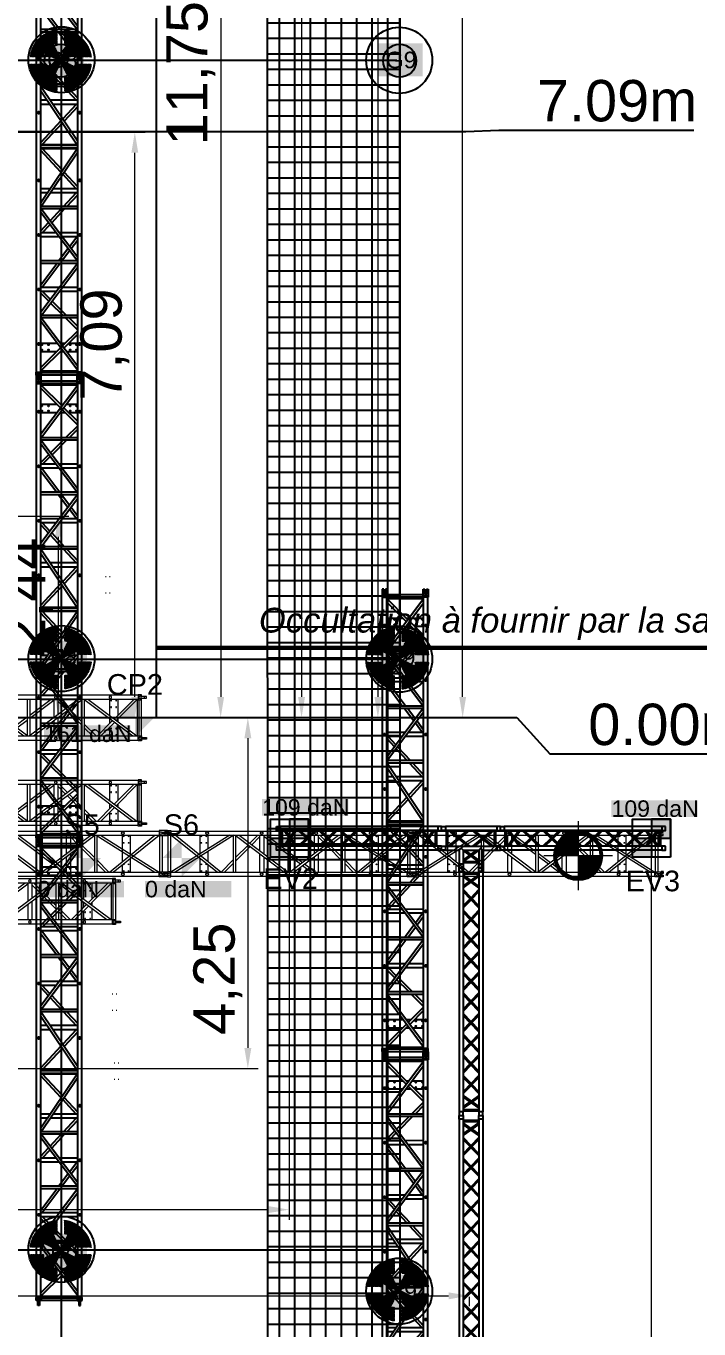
# Model space of a CAD drawing. Header units: millimetres. Extents: x -30921 to 91963, y -65754 to 26853.
# Drawn here: x 10621 to 18766, y -21787 to -6017 of the extents above; entities that cross this region are included whole.
import ezdxf
from ezdxf.enums import TextEntityAlignment as Align

# ---------------------------------------------------------------- set-up
doc = ezdxf.new("R2010")
doc.units = ezdxf.units.MM
doc.header["$LTSCALE"] = 0.1
doc.header["$MEASUREMENT"] = 0
doc.linetypes.add('AXES2', pattern=[28.575, 19.05, -3.175, 3.175, -3.175])
doc.linetypes.add('CACHE2', pattern=[4.7625, 3.175, -1.5875])
doc.layers.get('0').update_dxf_attribs({"linetype": 'CONTINUOUS'})
doc.layers.get('Defpoints').update_dxf_attribs({"linetype": 'CONTINUOUS'})
for name, color, linetype in [('BORN IN 90-Charges', 7, 'CONTINUOUS'), ("BORN IN 90-Points d'accroche", 1, 'CONTINUOUS'), ("BORN IN 90-Points d'accroche son", 1, 'CONTINUOUS'), ('BORN IN 90-Poutres', 7, 'CONTINUOUS'), ('BORN IN 90-Scène 24.40X14.64', 190, 'CACHE2'), ('LOADIST POINTS_ACCROCHES', 7, 'CONTINUOUS'), ('LOADIST POINTS_ACCROCHES_nom', 7, 'CONTINUOUS'), ('PRE RIG STACCO C500 ACIER', 7, 'CONTINUOUS'), ('SALLE PASSERELLE', 8, 'CONTINUOUS'), ('SALLE PTRES_FACE__LOINTAIN', 100, 'CONTINUOUS'), ('SALLE PTRES_JARDIN_COUR', 90, 'CONTINUOUS')]:
    doc.layers.add(name, color=color, linetype=linetype)
for name, color, linetype, lineweight in [('BORN IN 90-Cotation', 6, 'CONTINUOUS', 9), ('BORN IN 90-Occultations', 7, 'CONTINUOUS', 35), ('BORN IN 90-Textes', 4, 'CONTINUOUS', 35), ('LOADIST POINTS_DECKCHAINES', 7, 'CONTINUOUS', 0), ('PRE RIG COTATIONS', 5, 'CONTINUOUS', 0), ('PRE RIG DEPLACEMENT DE POINTS', 5, 'CONTINUOUS', 0), ('PRE RIG STACCO C300 ALU 5m Qte10', 40, 'CONTINUOUS', 0), ('PRE RIG STACCO C500 ALU 2.8m Qte18', 6, 'CONTINUOUS', 0), ('PRE RIG STACCO C500 ALU 3m Qte18', 202, 'CONTINUOUS', 0)]:
    doc.layers.add(name, color=color, linetype=linetype, lineweight=lineweight)
doc.styles.add('Arial', font='arial.ttf')
doc.styles.get("Standard").update_dxf_attribs({"font": 'ARIALUNI.TTF'})
doc.dimstyles.new('1-100', dxfattribs={"dimscale": 100, "dimtxt": 2.5, "dimasz": 2.5, "dimexe": 1.25, "dimexo": 0.625, "dimtad": 1, "dimlfac": 0.001, "dimzin": 1, "dimtxsty": 'STANDARD', "dimcen": 2.5, "dimclrd": 256, "dimclre": 256, "dimclrt": 7, "dimadec": 0, "dimazin": 0, "dimtfac": 1, "dimtmove": 0, "dimatfit": 0, "dimfxl": 1.25, "dimlwd": -1, "dimlwe": -1, "dimarcsym": 0})
doc.dimstyles.get("Standard").update_dxf_attribs({"dimtxt": 500, "dimasz": 200, "dimexe": 0.18, "dimexo": 0.0625, "dimgap": 100, "dimtad": 1, "dimtih": 1, "dimtoh": 1, "dimlfac": 0.001, "dimzin": 0, "dimdsep": 46, "dimtxsty": 'Arial', "dimcen": 0.09, "dimadec": 0, "dimazin": 0, "dimtfac": 1, "dimtofl": 0, "dimtmove": 2, "dimatfit": 3, "dimfxl": 0.18, "dimtolj": 1, "dimtzin": 0, "dimarcsym": 0})

# ---------------------------------------------------------------- blocks, each defined once
blk = doc.blocks.new('STACCO_500_CARRE_ACIER_5.60_VERT')
at = {"color": 3}
for p, q in [((-0.028, 0), (0.032, 0)), ((-0.028, 0), (0, 0)), ((-0.028, -0.02), (-0.028, 0)), ((0, 0), (0, -0.02)), ((0.032, 0), (0.032, 0.02)), ((0.032, 0.02), (0.071, 0.02)), ((0.071, 0.02), (0.071, -0.04)), ((0.071, 0.015), (5.532, 0.015)), ((5.631, 0.02), (5.532, 0.02)), ((5.532, 0.02), (5.532, -0.04)), ((5.571, -0.02), (5.571, 0)), ((5.571, 0), (5.631, 0)), ((5.6, 0.02), (5.6, 0.002)), ((5.6, 0.02), (5.6, 0)), ((5.631, 0), (5.631, 0.02)), ((0.032, -0.02), (-0.028, -0.02)), ((0.032, -0.04), (0.032, -0.02)), ((0.071, -0.04), (0.032, -0.04)), ((0.035, -0.04), (0.035, -0.477)), ((0.035, -0.04), (0.035, -0.477)), ((0.065, -0.04), (0.065, -0.477)), ((0.071, -0.035), (5.532, -0.035)), ((0.34, -0.292), (0.084, -0.035)), ((0.085, -0.04), (0.085, -0.477)), ((0.088, -0.482), (0.682, -0.035)), ((0.364, -0.274), (0.126, -0.035)), ((0.138, -0.482), (0.732, -0.035)), ((0.32, -0.035), (0.32, -0.23)), ((0.42, -0.035), (0.42, -0.232)), ((0.725, -0.482), (0.725, -0.04)), ((0.748, -0.035), (1.342, -0.482)), ((0.755, -0.482), (0.755, -0.04)), ((0.755, -0.305), (0.906, -0.154)), ((0.798, -0.035), (1.392, -0.482)), ((0.927, -0.132), (1.024, -0.035)), ((0.951, -0.15), (1.046, -0.056)), ((1.046, -0.222), (1.046, -0.035)), ((1.094, -0.258), (1.094, -0.035)), ((1.094, -0.047), (1.385, -0.266)), ((1.128, -0.035), (1.385, -0.228)), ((1.385, -0.477), (1.385, -0.035)), ((1.408, -0.482), (2.002, -0.035)), ((1.415, -0.477), (1.415, -0.035)), ((1.458, -0.482), (2.052, -0.035)), ((1.706, -0.258), (1.706, -0.035)), ((1.754, -0.222), (1.754, -0.035)), ((1.754, -0.053), (1.854, -0.146)), ((1.779, -0.035), (1.879, -0.128)), ((1.901, -0.148), (2.045, -0.282)), ((2.045, -0.482), (2.045, -0.04)), ((2.07, -0.035), (2.736, -0.482)), ((2.075, -0.482), (2.075, -0.038)), ((2.124, -0.035), (2.79, -0.482)), ((2.24, -0.113), (2.24, -0.035)), ((2.24, -0.482), (2.24, -0.149)), ((2.29, -0.146), (2.29, -0.035)), ((2.488, -0.279), (2.751, -0.035)), ((2.514, -0.297), (2.776, -0.053)), ((2.776, -0.035), (2.776, -0.473)), ((2.785, -0.035), (2.785, -0.479)), ((3.476, -0.035), (2.81, -0.482)), ((2.815, -0.035), (2.815, -0.479)), ((2.824, -0.035), (2.824, -0.473)), ((3.086, -0.297), (2.824, -0.053)), ((3.112, -0.279), (2.849, -0.035)), ((3.53, -0.035), (2.864, -0.482)), ((3.31, -0.146), (3.31, -0.035)), ((3.36, -0.113), (3.36, -0.035)), ((3.36, -0.482), (3.36, -0.149)), ((3.525, -0.482), (3.525, -0.038)), ((4.142, -0.482), (3.548, -0.035)), ((3.555, -0.482), (3.555, -0.04)), ((3.699, -0.148), (3.555, -0.282)), ((4.192, -0.482), (3.598, -0.035)), ((3.821, -0.035), (3.721, -0.128)), ((3.846, -0.053), (3.746, -0.146)), ((3.846, -0.222), (3.846, -0.035)), ((3.894, -0.258), (3.894, -0.035)), ((4.185, -0.477), (4.185, -0.035)), ((4.802, -0.035), (4.208, -0.482)), ((4.472, -0.035), (4.215, -0.228)), ((4.215, -0.477), (4.215, -0.035)), ((4.506, -0.047), (4.215, -0.266)), ((4.852, -0.035), (4.258, -0.482)), ((4.506, -0.258), (4.506, -0.035)), ((4.554, -0.222), (4.554, -0.035)), ((4.649, -0.15), (4.554, -0.056)), ((4.673, -0.132), (4.576, -0.035)), ((4.845, -0.305), (4.694, -0.154)), ((4.845, -0.482), (4.845, -0.04)), ((5.462, -0.482), (4.868, -0.035)), ((4.875, -0.482), (4.875, -0.04)), ((5.512, -0.482), (4.918, -0.035)), ((5.18, -0.035), (5.18, -0.232)), ((5.236, -0.274), (5.474, -0.035)), ((5.26, -0.292), (5.516, -0.035)), ((5.28, -0.035), (5.28, -0.23)), ((5.515, -0.04), (5.515, -0.477)), ((5.532, -0.04), (5.631, -0.04)), ((5.535, -0.04), (5.535, -0.477)), ((5.565, -0.04), (5.565, -0.477)), ((5.571, -0.02), (5.631, -0.02)), ((5.6, -0.02), (5.6, -0.04)), ((5.6, -0.022), (5.6, -0.04)), ((5.631, -0.04), (5.631, -0.02)), ((0.32, -0.272), (0.32, -0.307)), ((0.529, -0.482), (0.361, -0.314)), ((0.571, -0.482), (0.386, -0.296)), ((0.42, -0.27), (0.42, -0.33)), ((0.755, -0.348), (0.93, -0.172)), ((1.046, -0.482), (1.045, -0.258)), ((1.094, -0.482), (1.094, -0.295)), ((1.415, -0.251), (1.565, -0.364)), ((1.415, -0.289), (1.54, -0.383)), ((1.706, -0.482), (1.706, -0.295)), ((1.754, -0.482), (1.755, -0.258)), ((1.877, -0.167), (2.045, -0.323)), ((2.075, -0.31), (2.24, -0.463)), ((2.29, -0.482), (2.29, -0.183)), ((2.29, -0.463), (2.465, -0.3)), ((3.31, -0.463), (3.135, -0.3)), ((3.31, -0.482), (3.31, -0.183)), ((3.525, -0.31), (3.36, -0.463)), ((3.723, -0.167), (3.555, -0.323)), ((3.846, -0.482), (3.845, -0.258)), ((3.894, -0.482), (3.894, -0.295)), ((4.185, -0.251), (4.035, -0.364)), ((4.185, -0.289), (4.06, -0.383)), ((4.506, -0.482), (4.506, -0.295)), ((4.554, -0.482), (4.555, -0.258)), ((4.845, -0.348), (4.67, -0.172)), ((5.029, -0.482), (5.214, -0.296)), ((5.071, -0.482), (5.239, -0.314)), ((5.18, -0.27), (5.18, -0.33)), ((5.28, -0.272), (5.28, -0.307)), ((0.32, -0.345), (0.32, -0.482)), ((0.42, -0.373), (0.42, -0.482)), ((0.579, -0.482), (0.725, -0.335)), ((0.621, -0.482), (0.725, -0.378)), ((1.565, -0.402), (1.672, -0.482)), ((1.59, -0.383), (1.706, -0.47)), ((2.075, -0.351), (2.216, -0.482)), ((2.314, -0.482), (2.491, -0.318)), ((3.286, -0.482), (3.109, -0.318)), ((3.525, -0.351), (3.384, -0.482)), ((4.01, -0.383), (3.894, -0.47)), ((4.035, -0.402), (3.928, -0.482)), ((5.021, -0.482), (4.875, -0.335)), ((4.979, -0.482), (4.875, -0.378)), ((5.18, -0.373), (5.18, -0.482)), ((5.28, -0.345), (5.28, -0.482)), ((0.032, -0.497), (-0.028, -0.497)), ((-0.028, -0.497), (-0.028, -0.517)), ((-0.028, -0.517), (0.032, -0.517)), ((-0.028, -0.517), (0, -0.517)), ((0, -0.517), (0, -0.497)), ((0.071, -0.477), (0.032, -0.477)), ((0.032, -0.477), (0.032, -0.497)), ((0.032, -0.517), (0.032, -0.537)), ((0.032, -0.537), (0.071, -0.537)), ((0.071, -0.537), (0.071, -0.477)), ((0.071, -0.482), (5.532, -0.482)), ((0.071, -0.532), (5.532, -0.532)), ((5.532, -0.537), (5.532, -0.477)), ((5.532, -0.477), (5.631, -0.477)), ((5.631, -0.537), (5.532, -0.537)), ((5.571, -0.497), (5.571, -0.517)), ((5.571, -0.497), (5.631, -0.497)), ((5.571, -0.517), (5.631, -0.517)), ((5.6, -0.495), (5.6, -0.477)), ((5.6, -0.497), (5.6, -0.477)), ((5.6, -0.537), (5.6, -0.517)), ((5.6, -0.537), (5.6, -0.519)), ((5.631, -0.477), (5.631, -0.497)), ((5.631, -0.517), (5.631, -0.537))]:
    blk.add_line(p, q, dxfattribs=at)
at = {"color": 3, "linetype": 'CACHE2'}
for centre in [(0.05, -0.01), (0.41, -0.01), (1.07, -0.01), (1.73, -0.01), (2.39, -0.01), (3.21, -0.01), (3.87, -0.01), (4.53, -0.01), (5.19, -0.01), (5.55, -0.01), (0.05, -0.507), (0.41, -0.507), (1.07, -0.507), (1.73, -0.507), (2.39, -0.507), (3.21, -0.507), (3.87, -0.507), (4.53, -0.507), (5.19, -0.507), (5.55, -0.507)]:
    blk.add_circle(centre, 0.0135, dxfattribs=at)
at = {"color": 3}
for centre in [(0.34, -0.048), (0.34, -0.129), (0.4, -0.048), (0.4, -0.129), (5.2, -0.048), (5.2, -0.129), (5.26, -0.048), (5.26, -0.129), (0.34, -0.389), (0.34, -0.468), (0.4, -0.389), (0.4, -0.468), (5.2, -0.389), (5.2, -0.468), (5.26, -0.389), (5.26, -0.468)]:
    blk.add_circle(centre, 0.005, dxfattribs=at)
blk = doc.blocks.new("POINT D'ACCROCHE LAMELLE LE MANS")
at = {"linetype": 'Continuous', "transparency": 33554457}
h = blk.add_hatch(dxfattribs=at)
h.set_pattern_fill('ANSI31', color=256, scale=25)
h.paths.add_polyline_path([(89, 204), (0, 25), (-89, 204), (-44, 204), (-44, 372, 0.346764), (-372, 44), (-204, 44), (-204, 89), (-25, 0), (-204, -89), (-204, -44), (-372, -44, 0.346764), (-44, -372), (-44, -204), (-89, -204), (0, -25), (89, -204), (44, -204), (44, -372, 0.346764), (372, -44), (204, -44), (204, -89), (25, 0), (204, 89), (204, 44), (372, 44, 0.346764), (44, 372), (44, 204)])
h.paths.add_polyline_path([(-2, 0, -1), (2, 0, -1)], flags=16)
blk = doc.blocks.new('*D50')
at = {"layer": 'BORN IN 90-Cotation', "transparency": 16777216}
for p, q in [((62, 2439), (11139, 2439)), ((11014, 250), (11014, 2189)), ((62, 0), (11139, 0))]:
    blk.add_line(p, q, dxfattribs=at)
for points in [[(11055, 2189), (10972, 2189), (11014, 2439)], [(10972, 250), (11055, 250), (11014, 0)]]:
    blk.add_solid(points, dxfattribs=at)
at = {"layer": 'Defpoints', "color": 0, "transparency": 16777216}
for p in [(0, 2439), (11014, 2439), (0, 0)]:
    blk.add_point(p, dxfattribs=at)
at = {"layer": 'BORN IN 90-Cotation', "color": 7, "transparency": 16777216, "insert": (10651, 1500), "char_height": 500, "attachment_point": 5, "rotation": 90}
blk.add_mtext('2,44', dxfattribs=at)
blk = doc.blocks.new('*D51')
at = {"layer": 'BORN IN 90-Cotation', "transparency": 16777216}
for p, q in [((5154, 7087), (12063, 7087)), ((11938, 250), (11938, 6837)), ((125, 0), (12063, 0))]:
    blk.add_line(p, q, dxfattribs=at)
for points in [[(11979, 6837), (11896, 6837), (11938, 7087)], [(11896, 250), (11979, 250), (11938, 0)]]:
    blk.add_solid(points, dxfattribs=at)
at = {"layer": 'Defpoints', "color": 0, "transparency": 16777216}
for p in [(5091, 7087), (11938, 7087), (62, 0)]:
    blk.add_point(p, dxfattribs=at)
at = {"layer": 'BORN IN 90-Cotation', "color": 7, "transparency": 16777216, "insert": (11575, 4515), "char_height": 500, "attachment_point": 5, "rotation": 90}
blk.add_mtext('7,09', dxfattribs=at)
blk = doc.blocks.new('*D52')
at = {"layer": 'BORN IN 90-Cotation', "transparency": 16777216}
for p, q in [((62, 11754), (13102, 11754)), ((12977, 11504), (12977, 250)), ((62, 0), (13102, 0))]:
    blk.add_line(p, q, dxfattribs=at)
for points in [[(13019, 11504), (12936, 11504), (12977, 11754)], [(12936, 250), (13019, 250), (12977, 0)]]:
    blk.add_solid(points, dxfattribs=at)
at = {"layer": 'Defpoints', "color": 0, "transparency": 16777216}
for p in [(0, 11754), (0, 0), (12977, 0)]:
    blk.add_point(p, dxfattribs=at)
at = {"layer": 'BORN IN 90-Cotation', "color": 7, "transparency": 16777216, "insert": (12614, 7800), "char_height": 500, "attachment_point": 5, "rotation": 90}
blk.add_mtext('11,75', dxfattribs=at)
blk = doc.blocks.new('*D53')
at = {"layer": 'BORN IN 90-Cotation', "transparency": 16777216}
for p, q in [((9410, 13298), (14081, 13298)), ((13956, 13048), (13956, 250)), ((62, 0), (14081, 0))]:
    blk.add_line(p, q, dxfattribs=at)
for points in [[(13998, 13048), (13914, 13048), (13956, 13298)], [(13914, 250), (13998, 250), (13956, 0)]]:
    blk.add_solid(points, dxfattribs=at)
at = {"layer": 'Defpoints', "color": 0, "transparency": 16777216}
for p in [(9347, 13298), (0, 0), (13956, 0)]:
    blk.add_point(p, dxfattribs=at)
at = {"layer": 'BORN IN 90-Cotation', "color": 7, "transparency": 16777216, "insert": (13593, 9587), "char_height": 500, "attachment_point": 5, "rotation": 90}
blk.add_mtext('13,30', dxfattribs=at)
blk = doc.blocks.new('*D54')
at = {"layer": 'BORN IN 90-Cotation', "transparency": 16777216}
for p, q in [((-2056, 14605), (15005, 14605)), ((14880, 14355), (14880, 250)), ((62, 0), (15005, 0))]:
    blk.add_line(p, q, dxfattribs=at)
for points in [[(14922, 14355), (14838, 14355), (14880, 14605)], [(14838, 250), (14922, 250), (14880, 0)]]:
    blk.add_solid(points, dxfattribs=at)
at = {"layer": 'Defpoints', "color": 0, "transparency": 16777216}
for p in [(-2119, 14605), (0, 0), (14880, 0)]:
    blk.add_point(p, dxfattribs=at)
at = {"layer": 'BORN IN 90-Cotation', "color": 7, "transparency": 16777216, "insert": (14517, 11803), "char_height": 500, "attachment_point": 5, "rotation": 90}
blk.add_mtext('14,60', dxfattribs=at)
blk = doc.blocks.new('*D55')
at = {"layer": 'BORN IN 90-Cotation', "transparency": 16777216}
for p, q in [((-2412, 15249), (16031, 15249)), ((15906, 250), (15906, 14999)), ((62, 0), (16031, 0))]:
    blk.add_line(p, q, dxfattribs=at)
for points in [[(15948, 14999), (15865, 14999), (15906, 15249)], [(15865, 250), (15948, 250), (15906, 0)]]:
    blk.add_solid(points, dxfattribs=at)
at = {"layer": 'Defpoints', "color": 0, "transparency": 16777216}
for p in [(-2474, 15249), (15906, 15249), (0, 0)]:
    blk.add_point(p, dxfattribs=at)
at = {"layer": 'BORN IN 90-Cotation', "color": 7, "transparency": 16777216, "insert": (15543, 13924), "char_height": 500, "attachment_point": 5, "rotation": 90}
blk.add_mtext('15,25', dxfattribs=at)
blk = doc.blocks.new('*D56')
at = {"layer": 'BORN IN 90-Cotation', "transparency": 16777216}
for p, q in [((12066, 0), (13431, 0)), ((13306, -250), (13306, -3998)), ((-3118, -4248), (13431, -4248))]:
    blk.add_line(p, q, dxfattribs=at)
for points in [[(13348, -250), (13264, -250), (13306, 0)], [(13264, -3998), (13348, -3998), (13306, -4248)]]:
    blk.add_solid(points, dxfattribs=at)
at = {"layer": 'Defpoints', "color": 0, "transparency": 16777216}
for p in [(12004, 0), (-3181, -4248), (13306, -4248)]:
    blk.add_point(p, dxfattribs=at)
at = {"layer": 'BORN IN 90-Cotation', "color": 7, "transparency": 16777216, "insert": (12943, -3160), "char_height": 500, "attachment_point": 5, "rotation": 90}
blk.add_mtext('4,25', dxfattribs=at)
blk = doc.blocks.new('*D62')
at = {"layer": 'BORN IN 90-Cotation', "transparency": 16777216}
for p, q in [((0, -62), (0, -7123)), ((250, -6998), (15735, -6998)), ((15985, -7009), (15985, -7123))]:
    blk.add_line(p, q, dxfattribs=at)
for points in [[(250, -6956), (250, -7040), (0, -6998)], [(15735, -7040), (15735, -6956), (15985, -6998)]]:
    blk.add_solid(points, dxfattribs=at)
at = {"layer": 'Defpoints', "color": 0, "transparency": 16777216}
for p in [(0, 0), (15985, -6947), (15985, -6998)]:
    blk.add_point(p, dxfattribs=at)
at = {"layer": 'BORN IN 90-Cotation', "color": 7, "transparency": 16777216, "insert": (7702, -6635), "char_height": 500, "attachment_point": 5}
blk.add_mtext('15,99', dxfattribs=at)
blk = doc.blocks.new('C300A - Angle 3D d')
for p, q in [((-25, 666), (-25, 45)), ((25, 666), (25, 45)), ((214, 654), (25, 654)), ((214, 638), (25, 638)), ((214, 45), (214, 666)), ((264, 500), (264, 666)), ((214, 628), (25, 398)), ((25, 628), (120, 513)), ((214, 603), (25, 373)), ((25, 603), (109, 501)), ((120, 488), (214, 373)), ((130, 501), (214, 398)), ((239, 475), (264, 500)), ((239, 475), (264, 450)), ((264, 500), (430, 500)), ((214, 108), (25, 338)), ((120, 223), (214, 338)), ((264, 450), (430, 450)), ((264, 261), (264, 450)), ((382, 261), (264, 426)), ((315, 356), (264, 285)), ((402, 261), (267, 450)), ((325, 342), (267, 261)), ((382, 450), (325, 369)), ((402, 450), (334, 356)), ((402, 450), (402, 261)), ((418, 450), (418, 261)), ((214, 83), (25, 313)), ((25, 108), (109, 210)), ((25, 83), (120, 198)), ((130, 210), (214, 313)), ((239, 236), (264, 261)), ((239, 236), (264, 211)), ((264, 261), (430, 261)), ((264, 211), (430, 211)), ((264, 45), (264, 211)), ((214, 73), (25, 73)), ((214, 57), (25, 57))]:
    blk.add_line(p, q)
for points in [[(-25, 711), (-25, 666), (25, 666), (25, 711)], [(214, 711), (214, 666), (264, 666), (264, 711)], [(475, 450), (430, 450), (430, 500), (475, 500)], [(475, 211), (430, 211), (430, 261), (475, 261)], [(-25, 0), (-25, 45), (25, 45), (25, 0)], [(214, 0), (214, 45), (264, 45), (264, 0)]]:
    blk.add_lwpolyline(points, close=True)
blk = doc.blocks.new('C300A - Poutre lg2000mm')
for p, q in [((45, 264), (1955, 264)), ((45, 214), (1955, 214)), ((57, 214), (57, 25)), ((73, 214), (73, 25)), ((222, 214), (88, 25)), ((155, 119), (88, 214)), ((242, 214), (108, 25)), ((165, 133), (108, 214)), ((462, 25), (265, 214)), ((485, 25), (288, 214)), ((462, 214), (375, 131)), ((485, 214), (387, 119)), ((712, 25), (515, 214)), ((735, 25), (538, 214)), ((712, 214), (625, 131)), ((735, 214), (637, 119)), ((962, 25), (765, 214)), ((985, 25), (788, 214)), ((962, 214), (875, 131)), ((985, 214), (887, 119)), ((1212, 25), (1015, 214)), ((1235, 25), (1038, 214)), ((1212, 214), (1125, 131)), ((1235, 214), (1137, 119)), ((1462, 25), (1265, 214)), ((1485, 25), (1288, 214)), ((1462, 214), (1375, 131)), ((1485, 214), (1387, 119)), ((1515, 25), (1712, 214)), ((1515, 214), (1613, 119)), ((1538, 25), (1735, 214)), ((1538, 214), (1625, 131)), ((1758, 214), (1892, 25)), ((1778, 214), (1912, 25)), ((1835, 133), (1892, 214)), ((1845, 119), (1912, 214)), ((1927, 214), (1927, 25)), ((1943, 214), (1943, 25)), ((45, 25), (1955, 25)), ((222, 25), (165, 106)), ((242, 25), (175, 119)), ((363, 119), (265, 25)), ((375, 108), (288, 25)), ((613, 119), (515, 25)), ((625, 108), (538, 25)), ((863, 119), (765, 25)), ((875, 108), (788, 25)), ((1113, 119), (1015, 25)), ((1125, 108), (1038, 25)), ((1363, 119), (1265, 25)), ((1375, 108), (1288, 25)), ((1625, 108), (1712, 25)), ((1637, 119), (1735, 25)), ((1758, 25), (1825, 119)), ((1778, 25), (1835, 106)), ((45, -25), (1955, -25))]:
    blk.add_line(p, q)
for points in [[(0, 214), (45, 214), (45, 264), (0, 264)], [(2000, 214), (1955, 214), (1955, 264), (2000, 264)], [(0, -25), (45, -25), (45, 25), (0, 25)], [(2000, -25), (1955, -25), (1955, 25), (2000, 25)]]:
    blk.add_lwpolyline(points, close=True)
blk = doc.blocks.new('C300A - Poutre lg3000mm')
for p, q in [((45, 264), (2955, 264)), ((45, 214), (2955, 214)), ((57, 214), (57, 25)), ((73, 214), (73, 25)), ((222, 214), (88, 25)), ((155, 119), (88, 214)), ((242, 214), (108, 25)), ((165, 133), (108, 214)), ((462, 25), (265, 214)), ((485, 25), (288, 214)), ((462, 214), (375, 131)), ((485, 214), (387, 119)), ((712, 25), (515, 214)), ((735, 25), (538, 214)), ((712, 214), (625, 131)), ((735, 214), (637, 119)), ((962, 25), (765, 214)), ((985, 25), (788, 214)), ((962, 214), (875, 131)), ((985, 214), (887, 119)), ((1212, 25), (1015, 214)), ((1235, 25), (1038, 214)), ((1212, 214), (1125, 131)), ((1235, 214), (1137, 119)), ((1462, 25), (1265, 214)), ((1485, 25), (1288, 214)), ((1462, 214), (1375, 131)), ((1485, 214), (1387, 119)), ((1712, 25), (1515, 214)), ((1735, 25), (1538, 214)), ((1712, 214), (1625, 131)), ((1735, 214), (1637, 119)), ((1962, 25), (1765, 214)), ((1985, 25), (1788, 214)), ((1962, 214), (1875, 131)), ((1985, 214), (1887, 119)), ((2212, 25), (2015, 214)), ((2235, 25), (2038, 214)), ((2212, 214), (2125, 131)), ((2235, 214), (2137, 119)), ((2462, 25), (2265, 214)), ((2485, 25), (2288, 214)), ((2462, 214), (2375, 131)), ((2485, 214), (2387, 119)), ((2515, 25), (2712, 214)), ((2515, 214), (2613, 119)), ((2538, 25), (2735, 214)), ((2538, 214), (2625, 131)), ((2758, 214), (2892, 25)), ((2778, 214), (2912, 25)), ((2835, 133), (2892, 214)), ((2845, 119), (2912, 214)), ((2927, 214), (2927, 25)), ((2943, 214), (2943, 25)), ((45, 25), (2955, 25)), ((222, 25), (165, 106)), ((242, 25), (175, 119)), ((363, 119), (265, 25)), ((375, 108), (288, 25)), ((613, 119), (515, 25)), ((625, 108), (538, 25)), ((863, 119), (765, 25)), ((875, 108), (788, 25)), ((1113, 119), (1015, 25)), ((1125, 108), (1038, 25)), ((1363, 119), (1265, 25)), ((1375, 108), (1288, 25)), ((1613, 119), (1515, 25)), ((1625, 108), (1538, 25)), ((1863, 119), (1765, 25)), ((1875, 108), (1788, 25)), ((2113, 119), (2015, 25)), ((2125, 108), (2038, 25)), ((2363, 119), (2265, 25)), ((2375, 108), (2288, 25)), ((2625, 108), (2712, 25)), ((2637, 119), (2735, 25)), ((2758, 25), (2825, 119)), ((2778, 25), (2835, 106)), ((45, -25), (2955, -25))]:
    blk.add_line(p, q)
for points in [[(0, 214), (45, 214), (45, 264), (0, 264)], [(3000, 214), (2955, 214), (2955, 264), (3000, 264)], [(0, -25), (45, -25), (45, 25), (0, 25)], [(3000, -25), (2955, -25), (2955, 25), (3000, 25)]]:
    blk.add_lwpolyline(points, close=True)
blk = doc.blocks.new('Point son V2015')
for points in [[(0, 230), (0, 0), (230, 0)], [(0, -230), (0, 0), (-230, 0)]]:
    blk.add_hatch(color=256).paths.add_polyline_path(points)
at = {"color": 7, "lineweight": 0, "flags": 8}
blk.add_attdef('NUMEROTATION', text='', height=250, dxfattribs=at).set_placement((2, 277), align=Align.CENTER)
at = {"lineweight": 0, "flags": 9}
blk.add_attdef('CHARGE', text='', height=250, dxfattribs=at).set_placement((0, -115), align=Align.CENTER)
blk = doc.blocks.new('Point video V2015')
h = blk.add_hatch(color=256)
h.paths.add_polyline_path([(230, 0), (0, 0), (0, -230), (230, -230)])
h.paths.add_polyline_path([(0, 0), (-230, 0), (-230, 230), (0, 230)])
for points in [[(-230, -230), (230, -230), (230, 230), (-230, 230)], [(0, 0), (-230, 0), (-230, 230), (0, 230)], [(230, 0), (0, 0), (0, -230), (230, -230)]]:
    blk.add_lwpolyline(points, close=True)
at = {"color": 7, "lineweight": 0, "flags": 8}
blk.add_attdef('NUMEROTATION', text='', height=250, dxfattribs=at).set_placement((2, 277), align=Align.CENTER)
at = {"lineweight": 0, "flags": 9}
blk.add_attdef('CHARGE', text='', height=250, dxfattribs=at).set_placement((0, -115), align=Align.CENTER)
blk = doc.blocks.new('*D71')
at = {"layer": 'BORN IN 90-Cotation', "transparency": 16777216}
for p, q in [((0, -1429), (0, -6080)), ((13807, -1523), (13807, -6080)), ((250, -5955), (13557, -5955))]:
    blk.add_line(p, q, dxfattribs=at)
for points in [[(250, -5913), (250, -5996), (0, -5955)], [(13557, -5996), (13557, -5913), (13807, -5955)]]:
    blk.add_solid(points, dxfattribs=at)
at = {"layer": 'Defpoints', "color": 0, "transparency": 16777216}
for p in [(0, -1366), (13807, -1461), (13807, -5955)]:
    blk.add_point(p, dxfattribs=at)
at = {"layer": 'BORN IN 90-Cotation', "color": 7, "transparency": 16777216, "insert": (2050, -5592), "char_height": 500, "attachment_point": 5}
blk.add_mtext('13,81', dxfattribs=at)
blk = doc.blocks.new('*D72')
at = {"layer": 'BORN IN 90-Cotation', "transparency": 16777216}
for p, q in [((18188, -1496), (18188, -10022)), ((0, -2549), (0, -10022)), ((250, -9897), (17938, -9897))]:
    blk.add_line(p, q, dxfattribs=at)
for points in [[(250, -9855), (250, -9939), (0, -9897)], [(17938, -9939), (17938, -9855), (18188, -9897)]]:
    blk.add_solid(points, dxfattribs=at)
at = {"layer": 'Defpoints', "color": 0, "transparency": 16777216}
for p in [(18188, -1433), (0, -2487), (18188, -9897)]:
    blk.add_point(p, dxfattribs=at)
at = {"layer": 'BORN IN 90-Cotation', "color": 7, "transparency": 16777216, "insert": (11001, -9534), "char_height": 500, "attachment_point": 5}
blk.add_mtext('18,19', dxfattribs=at)
blk = doc.blocks.new('Safety béta')
blk.add_line((0, 4), (0, -4))
at = {"flags": 1}
for tag, p in [('CODE', (110, -156, 250)), ('DESCRIPTION', (108, -267, 250)), ('POIDS', (110, -377, 250))]:
    blk.add_attdef(tag, p, '', height=50, dxfattribs=at)
blk = doc.blocks.new('Manchon+Goupille conique')
at = {"extrusion": (0, -1, 1e-16)}
for p in [(29, 24, 0), (29, -25, 0)]:
    blk.add_blockref('Safety béta', p, dxfattribs=at)
blk = doc.blocks.new('Ensemble liaison manchon C300')
at = {"xscale": -1}
for p, rotation in [((0, 0), 134.9999999999999), ((239, -239), 315)]:
    blk.add_blockref('Manchon+Goupille conique', p, dxfattribs=dict(at, rotation=rotation))
for p, rotation in [((239, 0), 225), ((0, -239), 45.00000000000001)]:
    blk.add_blockref('Manchon+Goupille conique', p, dxfattribs=dict(rotation=rotation))
blk = doc.blocks.new('C300A - Pont lg2000mm')
at = {"extrusion": (-1, 0, 1e-16), "rotation": 90}
blk.add_blockref('Ensemble liaison manchon C300', (0, -239, 2000), dxfattribs=at)
at = {"flags": 1}
for tag, p in [('CODE', (551, -680)), ('DESCRIPTION', (548, -790)), ('POIDS', (551, -901))]:
    blk.add_attdef(tag, p, '', height=50, dxfattribs=at)
blk = doc.blocks.new('stacco_500_carre_300')
at = {"color": 0}
for p, q in [((-0.128, 0), (-0.068, 0)), ((-0.128, 0), (-0.1, 0)), ((-0.128, -0.02), (-0.128, 0)), ((-0.1, 0), (-0.1, -0.02)), ((-0.068, 0), (-0.068, 0.02)), ((-0.068, 0.02), (-0.028, 0.02)), ((-0.028, 0.02), (-0.028, -0.04)), ((-0.028, 0.015), (2.831, 0.015)), ((2.931, 0.02), (2.831, 0.02)), ((2.831, 0.02), (2.831, -0.04)), ((2.871, -0.02), (2.871, 0)), ((2.871, 0), (2.931, 0)), ((2.9, 0.02), (2.9, 0)), ((2.931, 0), (2.931, 0.02)), ((-0.068, -0.02), (-0.128, -0.02)), ((-0.068, -0.04), (-0.068, -0.02)), ((-0.028, -0.04), (-0.068, -0.04)), ((-0.065, -0.04), (-0.065, -0.477)), ((-0.065, -0.04), (-0.065, -0.477)), ((-0.035, -0.04), (-0.035, -0.477)), ((-0.028, -0.035), (2.831, -0.035)), ((0.685, -0.035), (-0.028, -0.482)), ((0.532, -0.482), (-0.028, -0.035)), ((0.735, -0.035), (0.024, -0.482)), ((0.574, -0.482), (0.024, -0.035)), ((0.32, -0.035), (0.321, -0.263)), ((0.42, -0.035), (0.42, -0.201)), ((0.725, -0.04), (0.725, -0.482)), ((0.748, -0.035), (1.342, -0.482)), ((0.755, -0.04), (0.755, -0.482)), ((0.755, -0.305), (0.906, -0.154)), ((0.798, -0.035), (1.392, -0.482)), ((0.927, -0.132), (1.024, -0.035)), ((0.951, -0.15), (1.045, -0.056)), ((1.045, -0.035), (1.045, -0.221)), ((1.095, -0.035), (1.095, -0.258)), ((1.095, -0.048), (1.385, -0.266)), ((1.128, -0.035), (1.385, -0.228)), ((1.385, -0.035), (1.385, -0.477)), ((1.408, -0.482), (2.002, -0.035)), ((1.415, -0.035), (1.415, -0.477)), ((1.458, -0.482), (2.052, -0.035)), ((1.705, -0.035), (1.705, -0.259)), ((1.755, -0.035), (1.755, -0.221)), ((1.755, -0.056), (1.849, -0.15)), ((1.776, -0.035), (1.873, -0.132)), ((1.894, -0.154), (2.045, -0.305)), ((2.045, -0.04), (2.045, -0.482)), ((2.068, -0.035), (2.779, -0.482)), ((2.075, -0.04), (2.075, -0.482)), ((2.118, -0.035), (2.831, -0.482)), ((2.229, -0.482), (2.779, -0.035)), ((2.271, -0.482), (2.831, -0.035)), ((2.38, -0.035), (2.38, -0.359)), ((2.48, -0.035), (2.48, -0.262)), ((2.831, -0.04), (2.931, -0.04)), ((2.835, -0.04), (2.835, -0.477)), ((2.865, -0.04), (2.865, -0.477)), ((2.865, -0.04), (2.865, -0.477)), ((2.871, -0.02), (2.931, -0.02)), ((2.9, -0.02), (2.9, -0.04)), ((2.931, -0.04), (2.931, -0.02)), ((0.321, -0.313), (0.32, -0.482)), ((0.42, -0.232), (0.419, -0.356)), ((0.755, -0.348), (0.93, -0.172)), ((1.045, -0.258), (1.045, -0.482)), ((1.095, -0.296), (1.095, -0.482)), ((1.415, -0.251), (1.565, -0.364)), ((1.415, -0.289), (1.54, -0.383)), ((1.705, -0.296), (1.705, -0.482)), ((1.755, -0.258), (1.755, -0.482)), ((1.87, -0.172), (2.045, -0.348)), ((2.48, -0.315), (2.48, -0.482)), ((0.42, -0.392), (0.42, -0.482)), ((0.579, -0.482), (0.725, -0.335)), ((0.621, -0.482), (0.725, -0.378)), ((1.565, -0.402), (1.672, -0.482)), ((1.59, -0.383), (1.705, -0.469)), ((2.075, -0.335), (2.221, -0.482)), ((2.075, -0.378), (2.179, -0.482)), ((2.38, -0.395), (2.38, -0.482)), ((-0.068, -0.497), (-0.128, -0.497)), ((-0.128, -0.497), (-0.128, -0.517)), ((-0.128, -0.517), (-0.068, -0.517)), ((-0.128, -0.517), (-0.1, -0.517)), ((-0.1, -0.517), (-0.1, -0.497)), ((-0.028, -0.477), (-0.068, -0.477)), ((-0.068, -0.477), (-0.068, -0.497)), ((-0.068, -0.517), (-0.068, -0.537)), ((-0.068, -0.537), (-0.028, -0.537)), ((-0.028, -0.537), (-0.028, -0.477)), ((-0.028, -0.482), (2.831, -0.482)), ((-0.028, -0.532), (2.831, -0.532)), ((2.831, -0.537), (2.831, -0.477)), ((2.831, -0.477), (2.931, -0.477)), ((2.931, -0.537), (2.831, -0.537)), ((2.871, -0.497), (2.871, -0.517)), ((2.871, -0.497), (2.931, -0.497)), ((2.871, -0.517), (2.931, -0.517)), ((2.9, -0.497), (2.9, -0.477)), ((2.9, -0.537), (2.9, -0.517)), ((2.931, -0.477), (2.931, -0.497)), ((2.931, -0.517), (2.931, -0.537))]:
    blk.add_line(p, q, dxfattribs=at)
at = {"color": 0, "linetype": 'CACHE2'}
for centre in [(-0.05, -0.01), (0.41, -0.01), (1.07, -0.01), (1.73, -0.01), (2.39, -0.01), (2.85, -0.01), (-0.05, -0.507), (0.41, -0.507), (1.07, -0.507), (1.73, -0.507), (2.39, -0.507), (2.85, -0.507)]:
    blk.add_circle(centre, 0.015, dxfattribs=at)
at = {"color": 0}
for centre in [(0.34, -0.048), (0.34, -0.128), (0.4, -0.048), (0.4, -0.128), (2.4, -0.048), (2.4, -0.128), (2.46, -0.048), (2.46, -0.128), (0.34, -0.388), (0.34, -0.468), (0.4, -0.388), (0.4, -0.468), (2.4, -0.388), (2.4, -0.468), (2.46, -0.388), (2.46, -0.468)]:
    blk.add_circle(centre, 0.005, dxfattribs=at)
blk = doc.blocks.new('stacco_500_carre_280')
at = {"color": 0}
for p, q in [((-0.028, 0), (0.032, 0)), ((-0.028, 0), (0, 0)), ((-0.028, -0.02), (-0.028, 0)), ((0, 0), (0, -0.02)), ((0.032, 0), (0.032, 0.02)), ((0.032, 0.02), (0.072, 0.02)), ((0.072, 0.02), (0.072, -0.04)), ((0.072, 0.015), (2.731, 0.015)), ((2.831, 0.02), (2.731, 0.02)), ((2.731, 0.02), (2.731, -0.04)), ((2.771, -0.02), (2.771, 0)), ((2.771, 0), (2.831, 0)), ((2.8, 0.02), (2.8, 0)), ((2.831, 0), (2.831, 0.02)), ((0.032, -0.02), (-0.028, -0.02)), ((0.032, -0.04), (0.032, -0.02)), ((0.072, -0.04), (0.032, -0.04)), ((0.035, -0.04), (0.035, -0.477)), ((0.035, -0.04), (0.035, -0.477)), ((0.065, -0.04), (0.065, -0.477)), ((0.072, -0.035), (2.731, -0.035)), ((0.084, -0.035), (0.34, -0.292)), ((0.085, -0.04), (0.085, -0.477)), ((0.088, -0.482), (0.682, -0.035)), ((0.126, -0.035), (0.364, -0.274)), ((0.138, -0.482), (0.732, -0.035)), ((0.32, -0.035), (0.32, -0.23)), ((0.42, -0.035), (0.42, -0.232)), ((0.725, -0.04), (0.725, -0.482)), ((0.748, -0.035), (1.342, -0.482)), ((0.755, -0.04), (0.755, -0.482)), ((0.755, -0.305), (0.906, -0.154)), ((0.798, -0.035), (1.392, -0.482)), ((0.927, -0.132), (1.024, -0.035)), ((0.951, -0.15), (1.045, -0.056)), ((1.045, -0.035), (1.045, -0.221)), ((1.095, -0.035), (1.095, -0.258)), ((1.095, -0.048), (1.385, -0.266)), ((1.128, -0.035), (1.385, -0.228)), ((1.385, -0.035), (1.385, -0.477)), ((1.408, -0.482), (2.002, -0.035)), ((1.415, -0.035), (1.415, -0.477)), ((1.458, -0.482), (2.052, -0.035)), ((1.705, -0.035), (1.705, -0.259)), ((1.755, -0.035), (1.755, -0.221)), ((1.755, -0.056), (1.849, -0.15)), ((1.776, -0.035), (1.873, -0.132)), ((1.894, -0.154), (2.045, -0.305)), ((2.045, -0.04), (2.045, -0.482)), ((2.068, -0.035), (2.662, -0.482)), ((2.075, -0.04), (2.075, -0.482)), ((2.118, -0.035), (2.712, -0.482)), ((2.38, -0.035), (2.38, -0.33)), ((2.436, -0.274), (2.674, -0.035)), ((2.46, -0.292), (2.716, -0.035)), ((2.48, -0.035), (2.48, -0.23)), ((2.715, -0.04), (2.715, -0.477)), ((2.731, -0.04), (2.831, -0.04)), ((2.735, -0.04), (2.735, -0.477)), ((2.765, -0.04), (2.765, -0.477)), ((2.765, -0.04), (2.765, -0.477)), ((2.771, -0.02), (2.831, -0.02)), ((2.8, -0.02), (2.8, -0.04)), ((2.831, -0.04), (2.831, -0.02)), ((0.32, -0.272), (0.32, -0.309)), ((0.361, -0.314), (0.529, -0.482)), ((0.386, -0.296), (0.571, -0.482)), ((0.42, -0.27), (0.42, -0.33)), ((0.755, -0.348), (0.93, -0.172)), ((1.045, -0.258), (1.045, -0.482)), ((1.095, -0.296), (1.095, -0.482)), ((1.415, -0.251), (1.565, -0.364)), ((1.415, -0.289), (1.54, -0.383)), ((1.705, -0.296), (1.705, -0.482)), ((1.755, -0.258), (1.755, -0.482)), ((1.87, -0.172), (2.045, -0.348)), ((2.229, -0.482), (2.414, -0.296)), ((2.271, -0.482), (2.438, -0.314)), ((2.48, -0.272), (2.48, -0.482)), ((0.32, -0.345), (0.32, -0.482)), ((0.42, -0.373), (0.42, -0.482)), ((0.579, -0.482), (0.725, -0.335)), ((0.621, -0.482), (0.725, -0.378)), ((1.565, -0.402), (1.672, -0.482)), ((1.59, -0.383), (1.705, -0.469)), ((2.075, -0.335), (2.221, -0.482)), ((2.075, -0.378), (2.179, -0.482)), ((2.38, -0.372), (2.38, -0.482)), ((0.032, -0.497), (-0.028, -0.497)), ((-0.028, -0.497), (-0.028, -0.517)), ((-0.028, -0.517), (0.032, -0.517)), ((-0.028, -0.517), (0, -0.517)), ((0, -0.517), (0, -0.497)), ((0.072, -0.477), (0.032, -0.477)), ((0.032, -0.477), (0.032, -0.497)), ((0.032, -0.517), (0.032, -0.537)), ((0.032, -0.537), (0.072, -0.537)), ((0.072, -0.537), (0.072, -0.477)), ((0.072, -0.482), (2.731, -0.482)), ((0.072, -0.532), (2.731, -0.532)), ((2.731, -0.537), (2.731, -0.477)), ((2.731, -0.477), (2.831, -0.477)), ((2.831, -0.537), (2.731, -0.537)), ((2.771, -0.497), (2.771, -0.517)), ((2.771, -0.497), (2.831, -0.497)), ((2.771, -0.517), (2.831, -0.517)), ((2.8, -0.497), (2.8, -0.477)), ((2.8, -0.537), (2.8, -0.517)), ((2.831, -0.477), (2.831, -0.497)), ((2.831, -0.517), (2.831, -0.537))]:
    blk.add_line(p, q, dxfattribs=at)
at = {"color": 0, "linetype": 'CACHE2'}
for centre in [(0.05, -0.01), (0.41, -0.01), (1.07, -0.01), (1.73, -0.01), (2.39, -0.01), (2.75, -0.01), (0.05, -0.507), (0.41, -0.507), (1.07, -0.507), (1.73, -0.507), (2.39, -0.507), (2.75, -0.507)]:
    blk.add_circle(centre, 0.015, dxfattribs=at)
at = {"color": 0}
for centre in [(0.34, -0.048), (0.34, -0.128), (0.4, -0.048), (0.4, -0.128), (2.4, -0.048), (2.4, -0.128), (2.46, -0.048), (2.46, -0.128), (0.34, -0.388), (0.34, -0.468), (0.4, -0.388), (0.4, -0.468), (2.4, -0.388), (2.4, -0.468), (2.46, -0.388), (2.46, -0.468)]:
    blk.add_circle(centre, 0.005, dxfattribs=at)
blk = doc.blocks.new('DEPLACEMENT POINT RIG')
h = blk.add_hatch()
h.set_pattern_fill('ANSI31', color=5, scale=3, style=0)
h.set_pattern_definition([(45, (0, 0), (-6.7352, 6.7352), [])])
h.paths.add_polyline_path([(298, 0, 1), (-298, 0, 1)])
h.paths.add_polyline_path([(-262, 0, -0.414214), (0, 262), (0, 0), (262, 0, -0.414214), (0, -262), (0, 0)], flags=16)
at = {"color": 5}
for p, q in [((0, 417), (0, 298)), ((0, 262), (0, -262)), ((262, 0), (-262, 0)), ((417, 0), (298, 0)), ((-298, 0), (-417, 0)), ((0, -298), (0, -417))]:
    blk.add_line(p, q, dxfattribs=at)
blk.add_circle((0, 0), 298, dxfattribs=at)
for start, end in [(90, 180), (270, 0)]:
    blk.add_arc((0, 0), 262, start, end, dxfattribs=at)
blk = doc.blocks.new('*D92')
at = {"layer": 'Defpoints', "color": 0, "linetype": 'Continuous', "transparency": 16777216}
for p in [(0, -14388), (790, -14388), (17363, -14828)]:
    blk.add_point(p, dxfattribs=at)
at = {"layer": 'PRE RIG COTATIONS', "color": 0, "linetype": 'Continuous', "lineweight": -2, "transparency": 16777216}
for p, q in [((790, -14388), (16563, -14388)), ((16563, -14388), (16963, -14828)), ((16963, -14828), (19331, -14828))]:
    blk.add_line(p, q, dxfattribs=at)
at = {"layer": 'PRE RIG COTATIONS', "color": 0, "linetype": 'Continuous', "transparency": 16777216, "insert": (18397, -14473), "char_height": 500, "attachment_point": 5, "style": 'Arial'}
blk.add_mtext('\\A1;0.00m', dxfattribs=at)
blk = doc.blocks.new('*D93')
at = {"layer": 'Defpoints', "color": 0, "linetype": 'Continuous', "transparency": 16777216}
for p in [(3084, -223), (17382, -280), (0, -14388)]:
    blk.add_point(p, dxfattribs=at)
at = {"layer": 'PRE RIG COTATIONS', "color": 0, "linetype": 'Continuous', "lineweight": -2, "transparency": 16777216}
for p, q in [((3084, -223), (16582, -223)), ((16582, -223), (16982, -280)), ((16982, -280), (19691, -280))]:
    blk.add_line(p, q, dxfattribs=at)
at = {"layer": 'PRE RIG COTATIONS', "color": 0, "linetype": 'Continuous', "transparency": 16777216, "insert": (18587, 75), "char_height": 500, "attachment_point": 5, "style": 'Arial'}
blk.add_mtext('\\A1;14.16m', dxfattribs=at)
blk = doc.blocks.new('*D94')
at = {"layer": 'Defpoints', "color": 0, "linetype": 'Continuous', "transparency": 16777216}
for p in [(-5619, -7295), (16743, -7279), (0, -14388)]:
    blk.add_point(p, dxfattribs=at)
at = {"layer": 'PRE RIG COTATIONS', "color": 0, "linetype": 'Continuous', "lineweight": -2, "transparency": 16777216}
for p, q in [((-5619, -7295), (15943, -7295)), ((15943, -7295), (16343, -7279)), ((16343, -7279), (18706, -7279))]:
    blk.add_line(p, q, dxfattribs=at)
at = {"layer": 'PRE RIG COTATIONS', "color": 0, "linetype": 'Continuous', "transparency": 16777216, "insert": (17775, -6924), "char_height": 500, "attachment_point": 5, "style": 'Arial'}
blk.add_mtext('\\A1;7.09m', dxfattribs=at)
blk = doc.blocks.new('BORN IN 90-nours-V2')
at = {"layer": 'BORN IN 90-Occultations', "color": 9, "linetype": 'AXES2', "const_width": 50}
blk.add_lwpolyline([(12199.384, 844.871), (23503.634, 844.871)], dxfattribs=at)
at = {"layer": 'BORN IN 90-Scène 24.40X14.64'}
blk.add_lwpolyline([(-12199.384, 0), (12199.384, 0), (12199.384, 14639.112), (-12199.384, 14639.112)], close=True, dxfattribs=at)
at = {"layer": "BORN IN 90-Points d'accroche"}
ref = blk.add_blockref('Point video V2015', (13811.623, -1460.797), dxfattribs=dict(at, xscale=-1))
ref.add_attrib('NUMEROTATION', 'EV2', dxfattribs={"layer": '0', "color": 7, "lineweight": 0, "height": 250}).set_placement((13823.901, -2072.787), align=Align.CENTER)
ref = blk.add_blockref('Point video V2015', (18192.659, -1460.797), dxfattribs=dict(at, xscale=-1))
ref.add_attrib('NUMEROTATION', 'EV3', dxfattribs={"layer": '0', "color": 7, "lineweight": 0, "height": 250}).set_placement((18207.495, -2101.657), align=Align.CENTER)
at = {"layer": "BORN IN 90-Points d'accroche son"}
ref = blk.add_blockref('Point son V2015', (11941.134, 0), dxfattribs=dict(at, xscale=-1))
ref.add_attrib('NUMEROTATION', 'CP2', dxfattribs={"layer": '0', "color": 7, "lineweight": 0, "height": 250}).set_placement((11939.087, 277.019), align=Align.CENTER)
ref = blk.add_blockref('Point son V2015', (11301.918, -1697.258), dxfattribs=dict(at, xscale=-1))
ref.add_attrib('NUMEROTATION', 'S5', dxfattribs={"layer": '0', "color": 7, "lineweight": 0, "height": 250}).set_placement((11299.871, -1420.239), align=Align.CENTER)
ref = blk.add_blockref('Point son V2015', (12503.574, -1697.258), dxfattribs=dict(at, xscale=-1))
ref.add_attrib('NUMEROTATION', 'S6', dxfattribs={"layer": '0', "color": 7, "lineweight": 0, "height": 250}).set_placement((12501.527, -1420.239), align=Align.CENTER)
at = {"layer": 'BORN IN 90-Poutres'}
for name, p, rotation in [('C300A - Poutre lg2000mm', (15651.844, -1341.297), 180), ('C300A - Angle 3D d', (15651.844, -1341.297), 270), ('C300A - Poutre lg2000mm', (18362.844, -1341.297), 180)]:
    blk.add_blockref(name, p, dxfattribs=dict(at, rotation=rotation))
at = {"layer": 'BORN IN 90-Poutres', "xscale": -1, "rotation": 90.00000000000003}
for p in [(16126.844, -1816.297), (16126.844, -4816.297)]:
    blk.add_blockref('C300A - Poutre lg3000mm', p, dxfattribs=at)
at = {"layer": 'BORN IN 90-Charges', "char_height": 200, "attachment_point": 1, "bg_fill": 1, "box_fill_scale": 1, "bg_fill_color": 2, "bg_fill_transparency": 0}
for s, insert in [('161 daN', (10840.137, -95.038)), ('109 daN', (13478.757, -985.881)), ('109 daN', (17707.278, -1001.106)), ('0 daN', (10762.535, -1975.251)), ('0 daN', (12062.34, -1975.251))]:
    blk.add_mtext_dynamic_manual_height_columns(s, width=1044.79913, gutter_width=12.5, heights=[0], dxfattribs=dict(at, insert=insert))
at = {"layer": 'BORN IN 90-Textes', "color": 4, "insert": (16385.417, 1134.434), "char_height": 300, "width": 5923.21414, "attachment_point": 5}
blk.add_mtext('{\\fArial|b0|i1|c0|p34;Occultation à fournir par la salle}', dxfattribs=at)
at = {"layer": 'BORN IN 90-Cotation'}
for base, p1, p2, picture, middle in [((15906.331, 15249.183), (0, 0), (-2474.283, 15249.183), '*D55', (15906.331, 13923.988)), ((14879.916, 0), (-2118.711, 14604.648), (0, 0), '*D54', (14879.916, 11802.731)), ((13956.143, 0), (9347.386, 13298.328), (0, 0), '*D53', (13956.143, 9586.74)), ((12977.316, 0), (0, 11753.577), (0, 0), '*D52', (12977.316, 7799.714)), ((11937.509, 7086.672), (62.5, 0), (5091.169, 7086.672), '*D51', (11937.509, 4514.681)), ((11013.754, 2439.472), (0, 0), (0, 2439.472), '*D50', (11013.754, 1500)), ((13306.08, -4247.925), (12003.634, 0), (-3180.995, -4247.925), '*D56', (13306.08, -3159.982))]:
    dim = blk.add_linear_dim(base=base, p1=p1, p2=p2, angle=90, dimstyle='1-100', override={"dimtxt": 5}, dxfattribs=at)
    dim.commit()
    dim.dimension.update_dxf_attribs({"geometry": picture, "text_midpoint": middle, "dimtype": 128})
for base, p1, p2, picture, middle in [((15985.209, -6998.067), (0, 0), (15985.209, -6946.623), '*D62', (7701.913, -6998.067)), ((13807.027, -5954.611), (0, -1366.272), (13807.027, -1460.797), '*D71', (2049.859, -5954.611)), ((18188.027, -9896.841), (0, -2486.827), (18188.027, -1433.193), '*D72', (11001.448, -9896.841))]:
    dim = blk.add_linear_dim(base=base, p1=p1, p2=p2, dimstyle='1-100', override={"dimtxt": 5}, dxfattribs=at)
    dim.commit()
    dim.dimension.update_dxf_attribs({"geometry": picture, "text_midpoint": middle, "dimtype": 128})

msp = doc.modelspace()

# ---------------------------------------------------------------- hatches: boundary and pattern name
at = {"layer": 'SALLE PASSERELLE', "linetype": 'Continuous'}
h = msp.add_hatch(dxfattribs=at)
h.set_pattern_fill('ANSI37', color=256, scale=1500, angle=45)
h.set_pattern_definition([(90, (-0.13, 21.72), (-187.5, 3e-14), []), (180, (-0.13, 21.72), (-3e-14, -187.5), [])])
h.paths.add_polyline_path([(13548.215, -41696.439), (-13550.129, -41696.142), (-13550.129, 21.876), (13540.028, 21.562)], flags=16)
h.paths.add_polyline_path([(13548.459, -42936.439), (-13550.129, -42936.142), (-13550.129, -48896.142), (13549.628, -48896.438)], flags=16)
h.paths.add_polyline_path([(-13550.129, 1261.876), (13539.785, 1261.876), (13538.615, 7222.562), (-13550.129, 7222.876)], flags=16)
h.paths.add_polyline_path([(15149.871, -50136.124), (-15150.129, -50136.124), (-15150.129, 8462.876), (15138.371, 8462.876)])

# ---------------------------------------------------------------- linework, layer by layer
at = {"layer": 'LOADIST POINTS_ACCROCHES', "color": 150, "linetype": 'Continuous'}
for centre, radius in [((11049.871, -6424.978), 400), ((15138.371, -6431.978), 400), ((11043.257, -6437.374), 200), ((15143.257, -6437.374), 200), ((11049.871, -13673.124), 400), ((15138.371, -13680.124), 400), ((11049.871, -20823.124), 400), ((15138.371, -21330.124), 400)]:
    msp.add_circle(centre, radius, dxfattribs=at)
at = {"layer": 'SALLE PASSERELLE', "linetype": 'Continuous'}
for p, q in [((15138.371, 8462.876), (15149.871, -50136.124)), ((13540.028, 21.562), (13548.215, -41696.439))]:
    msp.add_line(p, q, dxfattribs=at)
at = {"layer": 'SALLE PTRES_FACE__LOINTAIN', "linetype": 'Continuous'}
for p, q in [((11049.871, -53900.124), (11049.871, 12259.876)), ((15149.871, -53890.124), (15149.871, 12259.876))]:
    msp.add_line(p, q, dxfattribs=at)
at = {"layer": 'SALLE PTRES_JARDIN_COUR', "linetype": 'Continuous'}
for p, q in [((-15190.615, -6430.073), (15110.885, -6430.073)), ((-15151.629, -13680.124), (15149.871, -13680.124)), ((-15151.629, -20830.124), (15149.871, -20830.124))]:
    msp.add_line(p, q, dxfattribs=at)

# ---------------------------------------------------------------- block references
at = {"linetype": 'Continuous'}
msp.add_blockref('BORN IN 90-nours-V2', (-0.129, -14387.952), dxfattribs=at)
at = {"layer": 'LOADIST POINTS_DECKCHAINES', "linetype": 'Continuous', "transparency": 33554457}
for p in [(11040.993, -6434.729), (11040.993, -13668.28), (15126.261, -13672.345), (11040.993, -20842.439), (15122.983, -21318.316)]:
    msp.add_blockref("POINT D'ACCROCHE LAMELLE LE MANS", p, dxfattribs=at)
at = {"layer": 'PRE RIG DEPLACEMENT DE POINTS', "linetype": 'Continuous', "xscale": -1}
msp.add_blockref('DEPLACEMENT POINT RIG', (17303.586, -16058.58, -8000), dxfattribs=at)
at = {"layer": 'PRE RIG STACCO C300 ALU 5m Qte10', "linetype": 'Continuous', "xscale": -1}
for p in [(9610.369, -12663.23, -216.825), (9692.471, -17715.949, -216.825), (9717.917, -18549.796, -216.825)]:
    msp.add_blockref('C300A - Pont lg2000mm', p, dxfattribs=at)
at = {"layer": 'PRE RIG STACCO C500 ACIER', "linetype": 'Continuous', "xscale": 1000, "yscale": 1000, "zscale": 1000, "rotation": 90}
for p in [(10764.695, -10275.536), (10764.695, -15875.536), (14951.565, -18462.558), (10764.695, -21475.536), (14951.565, -24062.558)]:
    msp.add_blockref('STACCO_500_CARRE_ACIER_5.60_VERT', p, dxfattribs=at)
at = {"layer": 'PRE RIG STACCO C500 ALU 2.8m Qte18', "linetype": 'Continuous', "xscale": -1000, "yscale": 1000, "zscale": 1000}
for p in [(12051.536, -14132.196, 118.987), (12051.536, -15162.617, 118.987), (11737.721, -16355.005, 118.987)]:
    msp.add_blockref('stacco_500_carre_280', p, dxfattribs=at)
at = {"layer": 'PRE RIG STACCO C500 ALU 3m Qte18', "linetype": 'Continuous', "xscale": 1000.000000022022, "yscale": 1000.000000022022, "zscale": 1000.000000022022}
for p in [(9402.898, -15775.819), (12402.898, -15775.819), (15402.898, -15775.819)]:
    msp.add_blockref('stacco_500_carre_300', p, dxfattribs=at)

# ---------------------------------------------------------------- texts
at = {"layer": 'LOADIST POINTS_ACCROCHES_nom', "linetype": 'Continuous', "char_height": 200, "width": 348.2696, "attachment_point": 1, "bg_fill": 1, "box_fill_scale": 1.5, "bg_fill_color": 2, "bg_fill_transparency": 0}
for s, insert in [('G8', (10874.47, -6327.253)), ('G9', (14974.47, -6327.253)), ('F8', (10910.006, -13556.634)), ('F9', (15010.006, -13556.634)), ('E8', (10911.357, -20731.863)), ('E9', (15011.357, -21231.863))]:
    msp.add_mtext(s, dxfattribs=dict(at, insert=insert))

# ---------------------------------------------------------------- dimensions: what is measured, and where the dimension line sits
at = {"layer": 'PRE RIG COTATIONS', "linetype": 'Continuous'}
for feature_location, offset, picture, middle in [((3084.376, -223.304), (14298.096, -57.059), '*D93', (18586.837, 74.923)), ((-5619.118, -7295.089), (22362.283, 15.695), '*D94', (17774.782, -6924.108))]:
    dim = msp.add_ordinate_dim(feature_location=feature_location, offset=offset, dtype=0, origin=(-0.129, -14387.952), dimstyle='STANDARD', override={"dimpost": 'm'}, dxfattribs=at)
    dim.commit()
    dim.dimension.update_dxf_attribs({"geometry": picture, "text_midpoint": middle})
at = {"layer": 'PRE RIG COTATIONS', "color": 1, "linetype": 'Continuous'}
dim = msp.add_ordinate_dim(feature_location=(789.801436376, -14387.951951312), offset=(16573.558761033, -440), dtype=0, origin=(-0.1285, -14387.951951312), dimstyle='STANDARD', override={"dimpost": 'm'}, dxfattribs=at)
dim.commit()
dim.dimension.update_dxf_attribs({"geometry": '*D92', "text_midpoint": (18397.023226059, -14472.665457451)})

doc.saveas('drawing.dxf')
